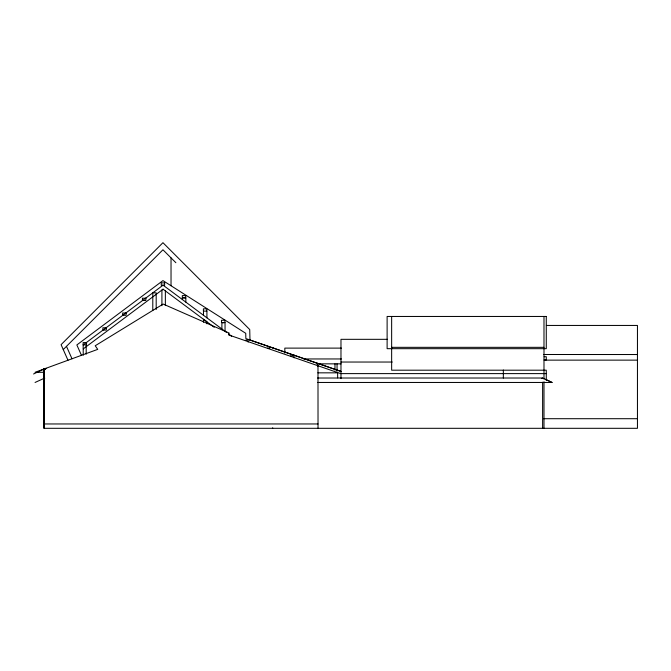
<?xml version="1.0" encoding="UTF-8"?>
<svg xmlns="http://www.w3.org/2000/svg" width="671" height="671" viewBox="0 0 671 671"><rect width="100%" height="100%" fill="white"/><g stroke="black" fill="none" stroke-linecap="round" stroke-linejoin="round"><path stroke-width="1.01" d="M203.472 315.261L203.472 311.118M221.891 328.975L221.891 322.927L225.045 322.55L225.045 331.331M63.25 349.574L162.952 249.78L175.877 262.713M83.254 344.86L163.061 285.167L226.622 332.506M83.254 348.895L163.061 289.201L214.242 327.305M163.061 289.201L161.912 290.057L161.912 305.724M35.06 382.462L44.622 378.108M541.447 378.578L542.621 378.016L551.99 382.462L317.559 382.462M546.353 325.443L637.45 325.443L637.45 428.308L43.976 428.308L43.976 369.025M387.511 339.325L340.977 339.325L340.977 378.603M245.854 340.029L248.127 340.029L248.127 342.084M83.137 344.86L86.542 344.86L86.542 342.579L83.137 342.579L83.254 355.219M391.646 347.335L543.988 347.335M272.585 347.804L273.181 347.804M267.603 348.048L269.868 348.048M341.43 348.115L284.823 348.115L284.823 353.038M543.862 354.498L637.45 354.531M292.472 355.118L294.175 355.118M290.644 355.773L294.049 355.773L294.049 357.836M544.189 356.712L546.278 356.712L546.278 359.933L544.181 359.933M303.686 358.96L341.43 358.96M544.256 360.134L637.45 360.134M340.977 362.038L392.258 362.038M316.628 363.85L341.078 363.85M317.484 365.586L317.987 365.586L318.029 428.308M45.645 368.421L46.609 368.421M44.018 369.025L44.848 369.025M43.976 369.201L45.653 369.201M44.311 372.296L35.043 372.296L97.731 349.365L95.207 345.758L163.17 304.055L229.172 333.059L228.568 334.888L340.709 373.613M317.869 372.833L337.639 372.833L337.639 377.84M340.977 373.613L546.278 373.613M317.559 378.016L542.621 378.016M44.135 378.159L44.739 378.159M543.476 418.704L637.45 418.704M43.976 423.963L318.029 423.963M249.52 339.887L341.229 371.516L245.846 338.57L245.745 333.311L162.944 280.595L76.855 344.944L81.459 355.32M45.209 369.201L44.764 369.025L45.301 369.285M545.548 379.35L552.107 382.462M228.299 333.747L231.638 336.238M66.488 346.345L71.998 358.775M67.989 360.243L61.078 344.668L162.952 242.692L249.729 329.553L249.981 339.996M546.278 380.34L546.278 370.191L391.646 370.191L391.646 316.46M543.988 316.46L543.988 379.065M543.988 381.715L543.988 428.308M542.621 382.21L542.621 428.308M503.342 370.048L503.342 378.058M337.052 363.85L337.052 371.122M334.972 363.85L334.972 370.082M317.484 363.313L317.484 366.458M272.686 427.813L272.686 428.308M206.92 317.828L206.92 311.118L203.397 311.118L203.397 308.828L206.802 308.828L206.802 311.118M206.92 323.799L206.92 321.745L203.472 319.178L203.472 322.214M185.842 302.135L185.842 297.874L182.386 297.714L182.386 299.56M171.03 257.865L171.03 285.745M165.36 290.912L165.36 305.582M156.192 309.49L156.192 292.85L152.787 292.85L152.787 310.53M86.182 344.86L86.182 354.187M44.437 428.308L44.437 368.832L33.55 373.99M44.093 369.025L44.093 428.308M164.647 282.885L161.241 282.885L161.241 285.167L164.647 285.167L164.647 282.885M185.724 295.592L182.319 295.592L182.319 297.874L185.724 297.874L185.724 295.592M145.842 298.218L142.437 298.218L142.437 300.499L145.842 300.499L145.842 298.218M126.081 313.005L122.667 313.005L122.667 315.286L126.081 315.286L126.081 313.005M546.278 316.46L387.117 316.46L387.117 348.677L546.278 348.677L546.278 316.46M224.919 320.268L221.514 320.268L221.514 322.55L224.919 322.55L224.919 320.268M106.312 327.792L102.898 327.792L102.898 330.073L106.312 330.073L106.312 327.792"/></g></svg>
